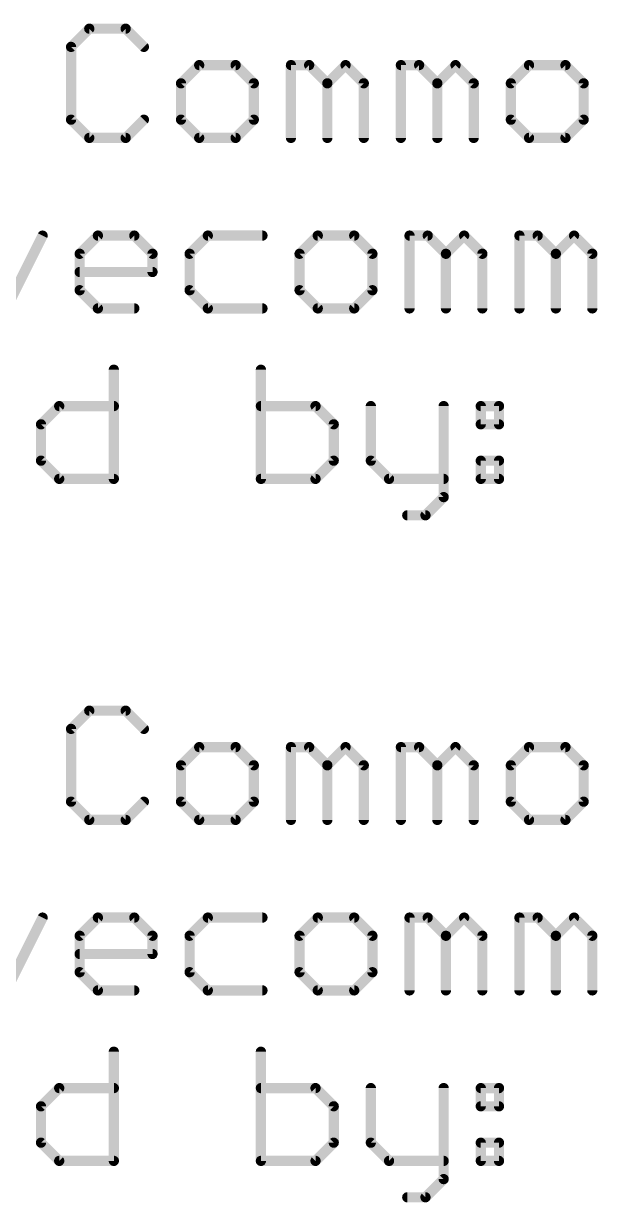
# Model space of a CAD drawing. Extents: x -32 to 75, y -41 to 41.
# Drawn here: x 10.73 to 19.28, y -41.18 to -23.62 of the extents above; entities that cross this region are included whole.
import ezdxf

# ---------------------------------------------------------------- set-up
doc = ezdxf.new("R2010")
doc.units = 0
doc.layers.add('51', color=53, linetype='CONTINUOUS')

msp = doc.modelspace()

# ---------------------------------------------------------------- linework, layer by layer
at = {"layer": '51', "const_width": 0.1524}
for points in [[(11.7091, -23.6968), (11.438, -23.968)], [(12.2515, -23.6968), (11.7091, -23.6968)], [(12.5226, -23.968), (12.2515, -23.6968)], [(11.438, -23.968), (11.438, -25.0526)], [(13.3463, -24.2391), (13.0751, -24.5103)], [(13.8886, -24.2391), (13.3463, -24.2391)], [(14.1598, -24.5103), (13.8886, -24.2391)], [(14.7123, -25.3238), (14.7123, -24.2391)], [(14.7123, -24.2391), (14.9835, -24.2391)], [(14.9835, -24.2391), (15.2546, -24.5103)], [(15.2546, -24.5103), (15.5258, -24.2391)], [(15.5258, -24.2391), (15.797, -24.5103)], [(16.3495, -25.3238), (16.3495, -24.2391)], [(16.3495, -24.2391), (16.6206, -24.2391)], [(16.6206, -24.2391), (16.8918, -24.5103)], [(16.8918, -24.5103), (17.1629, -24.2391)], [(17.1629, -24.2391), (17.4341, -24.5103)], [(18.2578, -24.2391), (17.9866, -24.5103)], [(18.8001, -24.2391), (18.2578, -24.2391)], [(19.0713, -24.5103), (18.8001, -24.2391)], [(13.0751, -24.5103), (13.0751, -25.0526)], [(14.1598, -25.0526), (14.1598, -24.5103)], [(15.2546, -24.5103), (15.2546, -25.3238)], [(15.797, -24.5103), (15.797, -25.3238)], [(16.8918, -24.5103), (16.8918, -25.3238)], [(17.4341, -24.5103), (17.4341, -25.3238)], [(17.9866, -24.5103), (17.9866, -25.0526)], [(19.0713, -25.0526), (19.0713, -24.5103)], [(11.438, -25.0526), (11.7091, -25.3238)], [(12.2515, -25.3238), (12.5226, -25.0526)], [(13.0751, -25.0526), (13.3463, -25.3238)], [(13.8886, -25.3238), (14.1598, -25.0526)], [(17.9866, -25.0526), (18.2578, -25.3238)], [(18.8001, -25.3238), (19.0713, -25.0526)], [(11.7091, -25.3238), (12.2515, -25.3238)], [(13.3463, -25.3238), (13.8886, -25.3238)], [(18.2578, -25.3238), (18.8001, -25.3238)], [(10.4716, -27.8638), (11.0139, -26.7791)], [(11.5664, -27.0503), (11.8376, -26.7791)], [(11.8376, -26.7791), (12.3799, -26.7791)], [(12.3799, -26.7791), (12.651, -27.0503)], [(13.4747, -26.7791), (13.2035, -27.0503)], [(14.2882, -26.7791), (13.4747, -26.7791)], [(15.1119, -26.7791), (14.8407, -27.0503)], [(15.6542, -26.7791), (15.1119, -26.7791)], [(15.9254, -27.0503), (15.6542, -26.7791)], [(16.4779, -27.8638), (16.4779, -26.7791)], [(16.4779, -26.7791), (16.749, -26.7791)], [(16.749, -26.7791), (17.0202, -27.0503)], [(17.0202, -27.0503), (17.2914, -26.7791)], [(17.2914, -26.7791), (17.5625, -27.0503)], [(18.115, -27.8638), (18.115, -26.7791)], [(18.115, -26.7791), (18.3862, -26.7791)], [(18.3862, -26.7791), (18.6573, -27.0503)], [(18.6573, -27.0503), (18.9285, -26.7791)], [(18.9285, -26.7791), (19.1997, -27.0503)], [(11.5664, -27.5926), (11.5664, -27.0503)], [(12.651, -27.0503), (12.651, -27.3215)], [(13.2035, -27.0503), (13.2035, -27.5926)], [(14.8407, -27.0503), (14.8407, -27.5926)], [(15.9254, -27.5926), (15.9254, -27.0503)], [(17.0202, -27.0503), (17.0202, -27.8638)], [(17.5625, -27.0503), (17.5625, -27.8638)], [(18.6573, -27.0503), (18.6573, -27.8638)], [(19.1997, -27.0503), (19.1997, -27.8638)], [(12.651, -27.3215), (11.5664, -27.3215)], [(11.8376, -27.8638), (11.5664, -27.5926)], [(13.2035, -27.5926), (13.4747, -27.8638)], [(14.8407, -27.5926), (15.1119, -27.8638)], [(15.6542, -27.8638), (15.9254, -27.5926)], [(12.3799, -27.8638), (11.8376, -27.8638)], [(13.4747, -27.8638), (14.2882, -27.8638)], [(15.1119, -27.8638), (15.6542, -27.8638)], [(12.0752, -28.7768), (12.0752, -30.4038)], [(14.2649, -28.7768), (14.2649, -30.4038)], [(10.9906, -29.5903), (11.2617, -29.3191)], [(11.2617, -29.3191), (12.0752, -29.3191)], [(15.0784, -29.3191), (14.2649, -29.3191)], [(15.3495, -29.5903), (15.0784, -29.3191)], [(15.902, -29.3191), (15.902, -30.1326)], [(16.9867, -29.3191), (16.9867, -30.675)], [(17.5392, -29.3191), (17.8104, -29.3191)], [(17.5392, -29.5903), (17.5392, -29.3191)], [(17.8104, -29.3191), (17.8104, -29.5903)], [(10.9906, -30.1326), (10.9906, -29.5903)], [(15.3495, -30.1326), (15.3495, -29.5903)], [(17.8104, -29.5903), (17.5392, -29.5903)], [(11.2617, -30.4038), (10.9906, -30.1326)], [(15.0784, -30.4038), (15.3495, -30.1326)], [(15.902, -30.1326), (16.1732, -30.4038)], [(17.5392, -30.1326), (17.8104, -30.1326)], [(17.5392, -30.4038), (17.5392, -30.1326)], [(17.8104, -30.1326), (17.8104, -30.4038)], [(12.0752, -30.4038), (11.2617, -30.4038)], [(14.2649, -30.4038), (15.0784, -30.4038)], [(16.1732, -30.4038), (16.9867, -30.4038)], [(17.8104, -30.4038), (17.5392, -30.4038)], [(16.9867, -30.675), (16.7155, -30.9461)], [(16.7155, -30.9461), (16.4444, -30.9461)], [(11.7091, -33.8568), (11.438, -34.128)], [(12.2515, -33.8568), (11.7091, -33.8568)], [(12.5226, -34.128), (12.2515, -33.8568)], [(11.438, -34.128), (11.438, -35.2126)], [(13.3463, -34.3991), (13.0751, -34.6703)], [(13.8886, -34.3991), (13.3463, -34.3991)], [(14.1598, -34.6703), (13.8886, -34.3991)], [(14.7123, -35.4838), (14.7123, -34.3991)], [(14.7123, -34.3991), (14.9835, -34.3991)], [(14.9835, -34.3991), (15.2546, -34.6703)], [(15.2546, -34.6703), (15.5258, -34.3991)], [(15.5258, -34.3991), (15.797, -34.6703)], [(16.3495, -35.4838), (16.3495, -34.3991)], [(16.3495, -34.3991), (16.6206, -34.3991)], [(16.6206, -34.3991), (16.8918, -34.6703)], [(16.8918, -34.6703), (17.1629, -34.3991)], [(17.1629, -34.3991), (17.4341, -34.6703)], [(18.2578, -34.3991), (17.9866, -34.6703)], [(18.8001, -34.3991), (18.2578, -34.3991)], [(19.0713, -34.6703), (18.8001, -34.3991)], [(13.0751, -34.6703), (13.0751, -35.2126)], [(14.1598, -35.2126), (14.1598, -34.6703)], [(15.2546, -34.6703), (15.2546, -35.4838)], [(15.797, -34.6703), (15.797, -35.4838)], [(16.8918, -34.6703), (16.8918, -35.4838)], [(17.4341, -34.6703), (17.4341, -35.4838)], [(17.9866, -34.6703), (17.9866, -35.2126)], [(19.0713, -35.2126), (19.0713, -34.6703)], [(11.438, -35.2126), (11.7091, -35.4838)], [(12.2515, -35.4838), (12.5226, -35.2126)], [(13.0751, -35.2126), (13.3463, -35.4838)], [(13.8886, -35.4838), (14.1598, -35.2126)], [(17.9866, -35.2126), (18.2578, -35.4838)], [(18.8001, -35.4838), (19.0713, -35.2126)], [(11.7091, -35.4838), (12.2515, -35.4838)], [(13.3463, -35.4838), (13.8886, -35.4838)], [(18.2578, -35.4838), (18.8001, -35.4838)], [(10.4716, -38.0238), (11.0139, -36.9391)], [(11.5664, -37.2103), (11.8376, -36.9391)], [(11.8376, -36.9391), (12.3799, -36.9391)], [(12.3799, -36.9391), (12.651, -37.2103)], [(13.4747, -36.9391), (13.2035, -37.2103)], [(14.2882, -36.9391), (13.4747, -36.9391)], [(15.1119, -36.9391), (14.8407, -37.2103)], [(15.6542, -36.9391), (15.1119, -36.9391)], [(15.9254, -37.2103), (15.6542, -36.9391)], [(16.4779, -38.0238), (16.4779, -36.9391)], [(16.4779, -36.9391), (16.749, -36.9391)], [(16.749, -36.9391), (17.0202, -37.2103)], [(17.0202, -37.2103), (17.2914, -36.9391)], [(17.2914, -36.9391), (17.5625, -37.2103)], [(18.115, -38.0238), (18.115, -36.9391)], [(18.115, -36.9391), (18.3862, -36.9391)], [(18.3862, -36.9391), (18.6573, -37.2103)], [(18.6573, -37.2103), (18.9285, -36.9391)], [(18.9285, -36.9391), (19.1997, -37.2103)], [(11.5664, -37.7526), (11.5664, -37.2103)], [(12.651, -37.2103), (12.651, -37.4815)], [(13.2035, -37.2103), (13.2035, -37.7526)], [(14.8407, -37.2103), (14.8407, -37.7526)], [(15.9254, -37.7526), (15.9254, -37.2103)], [(17.0202, -37.2103), (17.0202, -38.0238)], [(17.5625, -37.2103), (17.5625, -38.0238)], [(18.6573, -37.2103), (18.6573, -38.0238)], [(19.1997, -37.2103), (19.1997, -38.0238)], [(12.651, -37.4815), (11.5664, -37.4815)], [(11.8376, -38.0238), (11.5664, -37.7526)], [(13.2035, -37.7526), (13.4747, -38.0238)], [(14.8407, -37.7526), (15.1119, -38.0238)], [(15.6542, -38.0238), (15.9254, -37.7526)], [(12.3799, -38.0238), (11.8376, -38.0238)], [(13.4747, -38.0238), (14.2882, -38.0238)], [(15.1119, -38.0238), (15.6542, -38.0238)], [(12.0752, -38.9368), (12.0752, -40.5638)], [(14.2649, -38.9368), (14.2649, -40.5638)], [(10.9906, -39.7503), (11.2617, -39.4791)], [(11.2617, -39.4791), (12.0752, -39.4791)], [(15.0784, -39.4791), (14.2649, -39.4791)], [(15.3495, -39.7503), (15.0784, -39.4791)], [(15.902, -39.4791), (15.902, -40.2926)], [(16.9867, -39.4791), (16.9867, -40.835)], [(17.5392, -39.4791), (17.8104, -39.4791)], [(17.5392, -39.7503), (17.5392, -39.4791)], [(17.8104, -39.4791), (17.8104, -39.7503)], [(10.9906, -40.2926), (10.9906, -39.7503)], [(15.3495, -40.2926), (15.3495, -39.7503)], [(17.8104, -39.7503), (17.5392, -39.7503)], [(11.2617, -40.5638), (10.9906, -40.2926)], [(15.0784, -40.5638), (15.3495, -40.2926)], [(15.902, -40.2926), (16.1732, -40.5638)], [(17.5392, -40.2926), (17.8104, -40.2926)], [(17.5392, -40.5638), (17.5392, -40.2926)], [(17.8104, -40.2926), (17.8104, -40.5638)], [(12.0752, -40.5638), (11.2617, -40.5638)], [(14.2649, -40.5638), (15.0784, -40.5638)], [(16.1732, -40.5638), (16.9867, -40.5638)], [(17.8104, -40.5638), (17.5392, -40.5638)], [(16.9867, -40.835), (16.7155, -41.1061)], [(16.7155, -41.1061), (16.4444, -41.1061)]]:
    msp.add_lwpolyline(points, dxfattribs=at)
at = {"layer": '51', "const_width": 0.0762}
for points in [[(11.7091, -23.6587, 1), (11.7091, -23.7349)], [(11.7361, -23.7238, 1), (11.6822, -23.6699)], [(12.2784, -23.6699, 1), (12.2245, -23.7238)], [(12.2515, -23.7349, 1), (12.2515, -23.6587)], [(11.411, -23.941, 1), (11.4649, -23.9949)], [(11.4761, -23.968, 1), (11.3999, -23.968)], [(12.4957, -23.9949, 1), (12.5496, -23.941)], [(13.3463, -24.201, 1), (13.3463, -24.2772)], [(13.3732, -24.2661, 1), (13.3194, -24.2122)], [(13.9156, -24.2122, 1), (13.8617, -24.2661)], [(13.8886, -24.2772, 1), (13.8886, -24.201)], [(14.7504, -24.2391, 1), (14.6742, -24.2391)], [(14.7123, -24.201, 1), (14.7123, -24.2772)], [(15.0104, -24.2122, 1), (14.9565, -24.2661)], [(14.9835, -24.2772, 1), (14.9835, -24.201)], [(15.5527, -24.2122, 1), (15.4988, -24.2661)], [(15.5527, -24.2661, 1), (15.4988, -24.2122)], [(16.3876, -24.2391, 1), (16.3114, -24.2391)], [(16.3495, -24.201, 1), (16.3495, -24.2772)], [(16.6476, -24.2122, 1), (16.5937, -24.2661)], [(16.6206, -24.2772, 1), (16.6206, -24.201)], [(17.1899, -24.2122, 1), (17.136, -24.2661)], [(17.1899, -24.2661, 1), (17.136, -24.2122)], [(18.2578, -24.201, 1), (18.2578, -24.2772)], [(18.2847, -24.2661, 1), (18.2308, -24.2122)], [(18.827, -24.2122, 1), (18.7732, -24.2661)], [(18.8001, -24.2772, 1), (18.8001, -24.201)], [(13.1132, -24.5103, 1), (13.037, -24.5103)], [(13.0482, -24.4834, 1), (13.1021, -24.5372)], [(14.1979, -24.5103, 1), (14.1217, -24.5103)], [(14.1329, -24.5372, 1), (14.1867, -24.4834)], [(15.2927, -24.5103, 1), (15.2165, -24.5103)], [(15.2277, -24.4834, 1), (15.2816, -24.5372)], [(15.2277, -24.5372, 1), (15.2816, -24.4834)], [(15.8351, -24.5103, 1), (15.7589, -24.5103)], [(15.77, -24.5372, 1), (15.8239, -24.4834)], [(16.9299, -24.5103, 1), (16.8537, -24.5103)], [(16.8648, -24.4834, 1), (16.9187, -24.5372)], [(16.8648, -24.5372, 1), (16.9187, -24.4834)], [(17.4722, -24.5103, 1), (17.396, -24.5103)], [(17.4072, -24.5372, 1), (17.4611, -24.4834)], [(18.0247, -24.5103, 1), (17.9485, -24.5103)], [(17.9597, -24.4834, 1), (18.0135, -24.5372)], [(19.1094, -24.5103, 1), (19.0332, -24.5103)], [(19.0443, -24.5372, 1), (19.0982, -24.4834)], [(11.4649, -25.0257, 1), (11.411, -25.0796)], [(11.3999, -25.0526, 1), (11.4761, -25.0526)], [(12.5496, -25.0796, 1), (12.4957, -25.0257)], [(13.1021, -25.0257, 1), (13.0482, -25.0796)], [(13.037, -25.0526, 1), (13.1132, -25.0526)], [(14.1217, -25.0526, 1), (14.1979, -25.0526)], [(14.1867, -25.0796, 1), (14.1329, -25.0257)], [(18.0135, -25.0257, 1), (17.9597, -25.0796)], [(17.9485, -25.0526, 1), (18.0247, -25.0526)], [(19.0332, -25.0526, 1), (19.1094, -25.0526)], [(19.0982, -25.0796, 1), (19.0443, -25.0257)], [(11.7091, -25.2857, 1), (11.7091, -25.3619)], [(11.6822, -25.3507, 1), (11.7361, -25.2969)], [(12.2245, -25.2969, 1), (12.2784, -25.3507)], [(12.2515, -25.3619, 1), (12.2515, -25.2857)], [(13.3463, -25.2857, 1), (13.3463, -25.3619)], [(13.3194, -25.3507, 1), (13.3732, -25.2969)], [(13.8617, -25.2969, 1), (13.9156, -25.3507)], [(13.8886, -25.3619, 1), (13.8886, -25.2857)], [(14.6742, -25.3238, 1), (14.7504, -25.3238)], [(15.2165, -25.3238, 1), (15.2927, -25.3238)], [(15.7589, -25.3238, 1), (15.8351, -25.3238)], [(16.3114, -25.3238, 1), (16.3876, -25.3238)], [(16.8537, -25.3238, 1), (16.9299, -25.3238)], [(17.396, -25.3238, 1), (17.4722, -25.3238)], [(18.2578, -25.2857, 1), (18.2578, -25.3619)], [(18.2308, -25.3507, 1), (18.2847, -25.2969)], [(18.7732, -25.2969, 1), (18.827, -25.3507)], [(18.8001, -25.3619, 1), (18.8001, -25.2857)], [(11.048, -26.7962, 1), (10.9798, -26.7621)], [(11.8376, -26.741, 1), (11.8376, -26.8172)], [(11.8645, -26.8061, 1), (11.8106, -26.7522)], [(12.4068, -26.7522, 1), (12.3529, -26.8061)], [(12.3799, -26.8172, 1), (12.3799, -26.741)], [(13.4747, -26.741, 1), (13.4747, -26.8172)], [(13.5016, -26.8061, 1), (13.4478, -26.7522)], [(14.2882, -26.8172, 1), (14.2882, -26.741)], [(15.1119, -26.741, 1), (15.1119, -26.8172)], [(15.1388, -26.8061, 1), (15.0849, -26.7522)], [(15.6811, -26.7522, 1), (15.6273, -26.8061)], [(15.6542, -26.8172, 1), (15.6542, -26.741)], [(16.516, -26.7791, 1), (16.4398, -26.7791)], [(16.4779, -26.741, 1), (16.4779, -26.8172)], [(16.776, -26.7522, 1), (16.7221, -26.8061)], [(16.749, -26.8172, 1), (16.749, -26.741)], [(17.3183, -26.7522, 1), (17.2644, -26.8061)], [(17.3183, -26.8061, 1), (17.2644, -26.7522)], [(18.1531, -26.7791, 1), (18.0769, -26.7791)], [(18.115, -26.741, 1), (18.115, -26.8172)], [(18.4131, -26.7522, 1), (18.3592, -26.8061)], [(18.3862, -26.8172, 1), (18.3862, -26.741)], [(18.9554, -26.7522, 1), (18.9016, -26.8061)], [(18.9554, -26.8061, 1), (18.9016, -26.7522)], [(11.6045, -27.0503, 1), (11.5283, -27.0503)], [(11.5394, -27.0234, 1), (11.5933, -27.0772)], [(12.6891, -27.0503, 1), (12.6129, -27.0503)], [(12.6241, -27.0772, 1), (12.678, -27.0234)], [(13.2416, -27.0503, 1), (13.1654, -27.0503)], [(13.1766, -27.0234, 1), (13.2305, -27.0772)], [(14.8788, -27.0503, 1), (14.8026, -27.0503)], [(14.8138, -27.0234, 1), (14.8676, -27.0772)], [(15.9635, -27.0503, 1), (15.8873, -27.0503)], [(15.8984, -27.0772, 1), (15.9523, -27.0234)], [(17.0583, -27.0503, 1), (16.9821, -27.0503)], [(16.9932, -27.0234, 1), (17.0471, -27.0772)], [(16.9932, -27.0772, 1), (17.0471, -27.0234)], [(17.6006, -27.0503, 1), (17.5244, -27.0503)], [(17.5356, -27.0772, 1), (17.5895, -27.0234)], [(18.6954, -27.0503, 1), (18.6192, -27.0503)], [(18.6304, -27.0234, 1), (18.6843, -27.0772)], [(18.6304, -27.0772, 1), (18.6843, -27.0234)], [(19.2378, -27.0503, 1), (19.1616, -27.0503)], [(19.1727, -27.0772, 1), (19.2266, -27.0234)], [(11.5664, -27.2834, 1), (11.5664, -27.3596)], [(12.6129, -27.3215, 1), (12.6891, -27.3215)], [(12.651, -27.3596, 1), (12.651, -27.2834)], [(11.5933, -27.5657, 1), (11.5394, -27.6196)], [(11.5283, -27.5926, 1), (11.6045, -27.5926)], [(13.2305, -27.5657, 1), (13.1766, -27.6196)], [(13.1654, -27.5926, 1), (13.2416, -27.5926)], [(14.8676, -27.5657, 1), (14.8138, -27.6196)], [(14.8026, -27.5926, 1), (14.8788, -27.5926)], [(15.8873, -27.5926, 1), (15.9635, -27.5926)], [(15.9523, -27.6196, 1), (15.8984, -27.5657)], [(11.8376, -27.8257, 1), (11.8376, -27.9019)], [(11.8106, -27.8907, 1), (11.8645, -27.8369)], [(12.3799, -27.9019, 1), (12.3799, -27.8257)], [(13.4747, -27.8257, 1), (13.4747, -27.9019)], [(13.4478, -27.8907, 1), (13.5016, -27.8369)], [(14.2882, -27.9019, 1), (14.2882, -27.8257)], [(15.1119, -27.8257, 1), (15.1119, -27.9019)], [(15.0849, -27.8907, 1), (15.1388, -27.8369)], [(15.6273, -27.8369, 1), (15.6811, -27.8907)], [(15.6542, -27.9019, 1), (15.6542, -27.8257)], [(16.4398, -27.8638, 1), (16.516, -27.8638)], [(16.9821, -27.8638, 1), (17.0583, -27.8638)], [(17.5244, -27.8638, 1), (17.6006, -27.8638)], [(18.0769, -27.8638, 1), (18.1531, -27.8638)], [(18.6192, -27.8638, 1), (18.6954, -27.8638)], [(19.1616, -27.8638, 1), (19.2378, -27.8638)], [(12.1133, -28.7768, 1), (12.0371, -28.7768)], [(14.303, -28.7768, 1), (14.2268, -28.7768)], [(11.2617, -29.281, 1), (11.2617, -29.3572)], [(11.2887, -29.3461, 1), (11.2348, -29.2922)], [(12.0752, -29.3572, 1), (12.0752, -29.281)], [(14.2649, -29.281, 1), (14.2649, -29.3572)], [(15.1053, -29.2922, 1), (15.0514, -29.3461)], [(15.0784, -29.3572, 1), (15.0784, -29.281)], [(15.9401, -29.3191, 1), (15.8639, -29.3191)], [(17.0248, -29.3191, 1), (16.9486, -29.3191)], [(17.5392, -29.281, 1), (17.5392, -29.3572)], [(17.5773, -29.3191, 1), (17.5011, -29.3191)], [(17.8485, -29.3191, 1), (17.7723, -29.3191)], [(17.8104, -29.3572, 1), (17.8104, -29.281)], [(11.0287, -29.5903, 1), (10.9525, -29.5903)], [(10.9636, -29.5634, 1), (11.0175, -29.6172)], [(15.3876, -29.5903, 1), (15.3114, -29.5903)], [(15.3226, -29.6172, 1), (15.3765, -29.5634)], [(17.5392, -29.5522, 1), (17.5392, -29.6284)], [(17.5011, -29.5903, 1), (17.5773, -29.5903)], [(17.7723, -29.5903, 1), (17.8485, -29.5903)], [(17.8104, -29.6284, 1), (17.8104, -29.5522)], [(11.0175, -30.1057, 1), (10.9636, -30.1596)], [(10.9525, -30.1326, 1), (11.0287, -30.1326)], [(15.3114, -30.1326, 1), (15.3876, -30.1326)], [(15.3765, -30.1596, 1), (15.3226, -30.1057)], [(15.929, -30.1057, 1), (15.8751, -30.1596)], [(15.8639, -30.1326, 1), (15.9401, -30.1326)], [(17.5392, -30.0945, 1), (17.5392, -30.1707)], [(17.5773, -30.1326, 1), (17.5011, -30.1326)], [(17.8485, -30.1326, 1), (17.7723, -30.1326)], [(17.8104, -30.1707, 1), (17.8104, -30.0945)], [(11.2617, -30.3657, 1), (11.2617, -30.4419)], [(11.2348, -30.4307, 1), (11.2887, -30.3769)], [(12.0371, -30.4038, 1), (12.1133, -30.4038)], [(12.0752, -30.4419, 1), (12.0752, -30.3657)], [(14.2649, -30.3657, 1), (14.2649, -30.4419)], [(14.2268, -30.4038, 1), (14.303, -30.4038)], [(15.0514, -30.3769, 1), (15.1053, -30.4307)], [(15.0784, -30.4419, 1), (15.0784, -30.3657)], [(16.1732, -30.3657, 1), (16.1732, -30.4419)], [(16.1463, -30.4307, 1), (16.2001, -30.3769)], [(16.9867, -30.4419, 1), (16.9867, -30.3657)], [(17.5392, -30.3657, 1), (17.5392, -30.4419)], [(17.5011, -30.4038, 1), (17.5773, -30.4038)], [(17.7723, -30.4038, 1), (17.8485, -30.4038)], [(17.8104, -30.4419, 1), (17.8104, -30.3657)], [(16.9486, -30.675, 1), (17.0248, -30.675)], [(17.0136, -30.7019, 1), (16.9598, -30.648)], [(16.4444, -30.908, 1), (16.4444, -30.9842)], [(16.6886, -30.9192, 1), (16.7425, -30.9731)], [(16.7155, -30.9842, 1), (16.7155, -30.908)], [(11.7091, -33.8187, 1), (11.7091, -33.8949)], [(11.7361, -33.8838, 1), (11.6822, -33.8299)], [(12.2784, -33.8299, 1), (12.2245, -33.8838)], [(12.2515, -33.8949, 1), (12.2515, -33.8187)], [(11.411, -34.101, 1), (11.4649, -34.1549)], [(11.4761, -34.128, 1), (11.3999, -34.128)], [(12.4957, -34.1549, 1), (12.5496, -34.101)], [(13.3463, -34.361, 1), (13.3463, -34.4372)], [(13.3732, -34.4261, 1), (13.3194, -34.3722)], [(13.9156, -34.3722, 1), (13.8617, -34.4261)], [(13.8886, -34.4372, 1), (13.8886, -34.361)], [(14.7504, -34.3991, 1), (14.6742, -34.3991)], [(14.7123, -34.361, 1), (14.7123, -34.4372)], [(15.0104, -34.3722, 1), (14.9565, -34.4261)], [(14.9835, -34.4372, 1), (14.9835, -34.361)], [(15.5527, -34.3722, 1), (15.4988, -34.4261)], [(15.5527, -34.4261, 1), (15.4988, -34.3722)], [(16.3876, -34.3991, 1), (16.3114, -34.3991)], [(16.3495, -34.361, 1), (16.3495, -34.4372)], [(16.6476, -34.3722, 1), (16.5937, -34.4261)], [(16.6206, -34.4372, 1), (16.6206, -34.361)], [(17.1899, -34.3722, 1), (17.136, -34.4261)], [(17.1899, -34.4261, 1), (17.136, -34.3722)], [(18.2578, -34.361, 1), (18.2578, -34.4372)], [(18.2847, -34.4261, 1), (18.2308, -34.3722)], [(18.827, -34.3722, 1), (18.7732, -34.4261)], [(18.8001, -34.4372, 1), (18.8001, -34.361)], [(13.1132, -34.6703, 1), (13.037, -34.6703)], [(14.1979, -34.6703, 1), (14.1217, -34.6703)], [(15.2927, -34.6703, 1), (15.2165, -34.6703)], [(15.8351, -34.6703, 1), (15.7589, -34.6703)], [(16.9299, -34.6703, 1), (16.8537, -34.6703)], [(17.4722, -34.6703, 1), (17.396, -34.6703)], [(18.0247, -34.6703, 1), (17.9485, -34.6703)], [(19.1094, -34.6703, 1), (19.0332, -34.6703)], [(13.0482, -34.6434, 1), (13.1021, -34.6972)], [(14.1329, -34.6972, 1), (14.1867, -34.6434)], [(15.2277, -34.6434, 1), (15.2816, -34.6972)], [(15.2277, -34.6972, 1), (15.2816, -34.6434)], [(15.77, -34.6972, 1), (15.8239, -34.6434)], [(16.8648, -34.6434, 1), (16.9187, -34.6972)], [(16.8648, -34.6972, 1), (16.9187, -34.6434)], [(17.4072, -34.6972, 1), (17.4611, -34.6434)], [(17.9597, -34.6434, 1), (18.0135, -34.6972)], [(19.0443, -34.6972, 1), (19.0982, -34.6434)], [(11.4649, -35.1857, 1), (11.411, -35.2396)], [(11.3999, -35.2126, 1), (11.4761, -35.2126)], [(12.5496, -35.2396, 1), (12.4957, -35.1857)], [(13.1021, -35.1857, 1), (13.0482, -35.2396)], [(13.037, -35.2126, 1), (13.1132, -35.2126)], [(14.1217, -35.2126, 1), (14.1979, -35.2126)], [(14.1867, -35.2396, 1), (14.1329, -35.1857)], [(18.0135, -35.1857, 1), (17.9597, -35.2396)], [(17.9485, -35.2126, 1), (18.0247, -35.2126)], [(19.0332, -35.2126, 1), (19.1094, -35.2126)], [(19.0982, -35.2396, 1), (19.0443, -35.1857)], [(11.7091, -35.4457, 1), (11.7091, -35.5219)], [(11.6822, -35.5107, 1), (11.7361, -35.4569)], [(12.2245, -35.4569, 1), (12.2784, -35.5107)], [(12.2515, -35.5219, 1), (12.2515, -35.4457)], [(13.3463, -35.4457, 1), (13.3463, -35.5219)], [(13.3194, -35.5107, 1), (13.3732, -35.4569)], [(13.8617, -35.4569, 1), (13.9156, -35.5107)], [(13.8886, -35.5219, 1), (13.8886, -35.4457)], [(14.6742, -35.4838, 1), (14.7504, -35.4838)], [(15.2165, -35.4838, 1), (15.2927, -35.4838)], [(15.7589, -35.4838, 1), (15.8351, -35.4838)], [(16.3114, -35.4838, 1), (16.3876, -35.4838)], [(16.8537, -35.4838, 1), (16.9299, -35.4838)], [(17.396, -35.4838, 1), (17.4722, -35.4838)], [(18.2578, -35.4457, 1), (18.2578, -35.5219)], [(18.2308, -35.5107, 1), (18.2847, -35.4569)], [(18.7732, -35.4569, 1), (18.827, -35.5107)], [(18.8001, -35.5219, 1), (18.8001, -35.4457)], [(11.048, -36.9562, 1), (10.9798, -36.9221)], [(11.8376, -36.901, 1), (11.8376, -36.9772)], [(11.8645, -36.9661, 1), (11.8106, -36.9122)], [(12.4068, -36.9122, 1), (12.3529, -36.9661)], [(12.3799, -36.9772, 1), (12.3799, -36.901)], [(13.4747, -36.901, 1), (13.4747, -36.9772)], [(13.5016, -36.9661, 1), (13.4478, -36.9122)], [(14.2882, -36.9772, 1), (14.2882, -36.901)], [(15.1119, -36.901, 1), (15.1119, -36.9772)], [(15.1388, -36.9661, 1), (15.0849, -36.9122)], [(15.6811, -36.9122, 1), (15.6273, -36.9661)], [(15.6542, -36.9772, 1), (15.6542, -36.901)], [(16.516, -36.9391, 1), (16.4398, -36.9391)], [(16.4779, -36.901, 1), (16.4779, -36.9772)], [(16.776, -36.9122, 1), (16.7221, -36.9661)], [(16.749, -36.9772, 1), (16.749, -36.901)], [(17.3183, -36.9122, 1), (17.2644, -36.9661)], [(17.3183, -36.9661, 1), (17.2644, -36.9122)], [(18.1531, -36.9391, 1), (18.0769, -36.9391)], [(18.115, -36.901, 1), (18.115, -36.9772)], [(18.4131, -36.9122, 1), (18.3592, -36.9661)], [(18.3862, -36.9772, 1), (18.3862, -36.901)], [(18.9554, -36.9122, 1), (18.9016, -36.9661)], [(18.9554, -36.9661, 1), (18.9016, -36.9122)], [(11.6045, -37.2103, 1), (11.5283, -37.2103)], [(11.5394, -37.1834, 1), (11.5933, -37.2372)], [(12.6891, -37.2103, 1), (12.6129, -37.2103)], [(12.6241, -37.2372, 1), (12.678, -37.1834)], [(13.2416, -37.2103, 1), (13.1654, -37.2103)], [(13.1766, -37.1834, 1), (13.2305, -37.2372)], [(14.8788, -37.2103, 1), (14.8026, -37.2103)], [(14.8138, -37.1834, 1), (14.8676, -37.2372)], [(15.9635, -37.2103, 1), (15.8873, -37.2103)], [(15.8984, -37.2372, 1), (15.9523, -37.1834)], [(17.0583, -37.2103, 1), (16.9821, -37.2103)], [(16.9932, -37.1834, 1), (17.0471, -37.2372)], [(16.9932, -37.2372, 1), (17.0471, -37.1834)], [(17.6006, -37.2103, 1), (17.5244, -37.2103)], [(17.5356, -37.2372, 1), (17.5895, -37.1834)], [(18.6954, -37.2103, 1), (18.6192, -37.2103)], [(18.6304, -37.1834, 1), (18.6843, -37.2372)], [(18.6304, -37.2372, 1), (18.6843, -37.1834)], [(19.2378, -37.2103, 1), (19.1616, -37.2103)], [(19.1727, -37.2372, 1), (19.2266, -37.1834)], [(11.5664, -37.4434, 1), (11.5664, -37.5196)], [(12.651, -37.5196, 1), (12.651, -37.4434)], [(12.6129, -37.4815, 1), (12.6891, -37.4815)], [(11.5933, -37.7257, 1), (11.5394, -37.7796)], [(11.5283, -37.7526, 1), (11.6045, -37.7526)], [(13.2305, -37.7257, 1), (13.1766, -37.7796)], [(13.1654, -37.7526, 1), (13.2416, -37.7526)], [(14.8676, -37.7257, 1), (14.8138, -37.7796)], [(14.8026, -37.7526, 1), (14.8788, -37.7526)], [(15.8873, -37.7526, 1), (15.9635, -37.7526)], [(15.9523, -37.7796, 1), (15.8984, -37.7257)], [(11.8376, -37.9857, 1), (11.8376, -38.0619)], [(11.8106, -38.0507, 1), (11.8645, -37.9969)], [(12.3799, -38.0619, 1), (12.3799, -37.9857)], [(13.4747, -37.9857, 1), (13.4747, -38.0619)], [(13.4478, -38.0507, 1), (13.5016, -37.9969)], [(14.2882, -38.0619, 1), (14.2882, -37.9857)], [(15.1119, -37.9857, 1), (15.1119, -38.0619)], [(15.0849, -38.0507, 1), (15.1388, -37.9969)], [(15.6273, -37.9969, 1), (15.6811, -38.0507)], [(15.6542, -38.0619, 1), (15.6542, -37.9857)], [(16.4398, -38.0238, 1), (16.516, -38.0238)], [(16.9821, -38.0238, 1), (17.0583, -38.0238)], [(17.5244, -38.0238, 1), (17.6006, -38.0238)], [(18.0769, -38.0238, 1), (18.1531, -38.0238)], [(18.6192, -38.0238, 1), (18.6954, -38.0238)], [(19.1616, -38.0238, 1), (19.2378, -38.0238)], [(12.1133, -38.9368, 1), (12.0371, -38.9368)], [(14.303, -38.9368, 1), (14.2268, -38.9368)], [(11.2617, -39.441, 1), (11.2617, -39.5172)], [(11.2887, -39.5061, 1), (11.2348, -39.4522)], [(12.0752, -39.5172, 1), (12.0752, -39.441)], [(14.2649, -39.441, 1), (14.2649, -39.5172)], [(15.1053, -39.4522, 1), (15.0514, -39.5061)], [(15.0784, -39.5172, 1), (15.0784, -39.441)], [(15.9401, -39.4791, 1), (15.8639, -39.4791)], [(17.0248, -39.4791, 1), (16.9486, -39.4791)], [(17.5392, -39.441, 1), (17.5392, -39.5172)], [(17.5773, -39.4791, 1), (17.5011, -39.4791)], [(17.8485, -39.4791, 1), (17.7723, -39.4791)], [(17.8104, -39.5172, 1), (17.8104, -39.441)], [(11.0287, -39.7503, 1), (10.9525, -39.7503)], [(10.9636, -39.7234, 1), (11.0175, -39.7772)], [(15.3876, -39.7503, 1), (15.3114, -39.7503)], [(15.3226, -39.7772, 1), (15.3765, -39.7234)], [(17.5392, -39.7122, 1), (17.5392, -39.7884)], [(17.8104, -39.7884, 1), (17.8104, -39.7122)], [(17.5011, -39.7503, 1), (17.5773, -39.7503)], [(17.7723, -39.7503, 1), (17.8485, -39.7503)], [(11.0175, -40.2657, 1), (10.9636, -40.3196)], [(15.3765, -40.3196, 1), (15.3226, -40.2657)], [(15.929, -40.2657, 1), (15.8751, -40.3196)], [(17.5392, -40.2545, 1), (17.5392, -40.3307)], [(17.5773, -40.2926, 1), (17.5011, -40.2926)], [(17.8485, -40.2926, 1), (17.7723, -40.2926)], [(17.8104, -40.3307, 1), (17.8104, -40.2545)], [(10.9525, -40.2926, 1), (11.0287, -40.2926)], [(15.3114, -40.2926, 1), (15.3876, -40.2926)], [(15.8639, -40.2926, 1), (15.9401, -40.2926)], [(11.2617, -40.5257, 1), (11.2617, -40.6019)], [(11.2348, -40.5907, 1), (11.2887, -40.5369)], [(12.0371, -40.5638, 1), (12.1133, -40.5638)], [(12.0752, -40.6019, 1), (12.0752, -40.5257)], [(14.2649, -40.5257, 1), (14.2649, -40.6019)], [(14.2268, -40.5638, 1), (14.303, -40.5638)], [(15.0514, -40.5369, 1), (15.1053, -40.5907)], [(15.0784, -40.6019, 1), (15.0784, -40.5257)], [(16.1732, -40.5257, 1), (16.1732, -40.6019)], [(16.1463, -40.5907, 1), (16.2001, -40.5369)], [(16.9867, -40.6019, 1), (16.9867, -40.5257)], [(17.5392, -40.5257, 1), (17.5392, -40.6019)], [(17.5011, -40.5638, 1), (17.5773, -40.5638)], [(17.7723, -40.5638, 1), (17.8485, -40.5638)], [(17.8104, -40.6019, 1), (17.8104, -40.5257)], [(16.9486, -40.835, 1), (17.0248, -40.835)], [(17.0136, -40.8619, 1), (16.9598, -40.808)], [(16.4444, -41.068, 1), (16.4444, -41.1442)], [(16.6886, -41.0792, 1), (16.7425, -41.1331)], [(16.7155, -41.1442, 1), (16.7155, -41.068)]]:
    msp.add_lwpolyline(points, format="xyb", dxfattribs=at)

doc.saveas('drawing.dxf')
